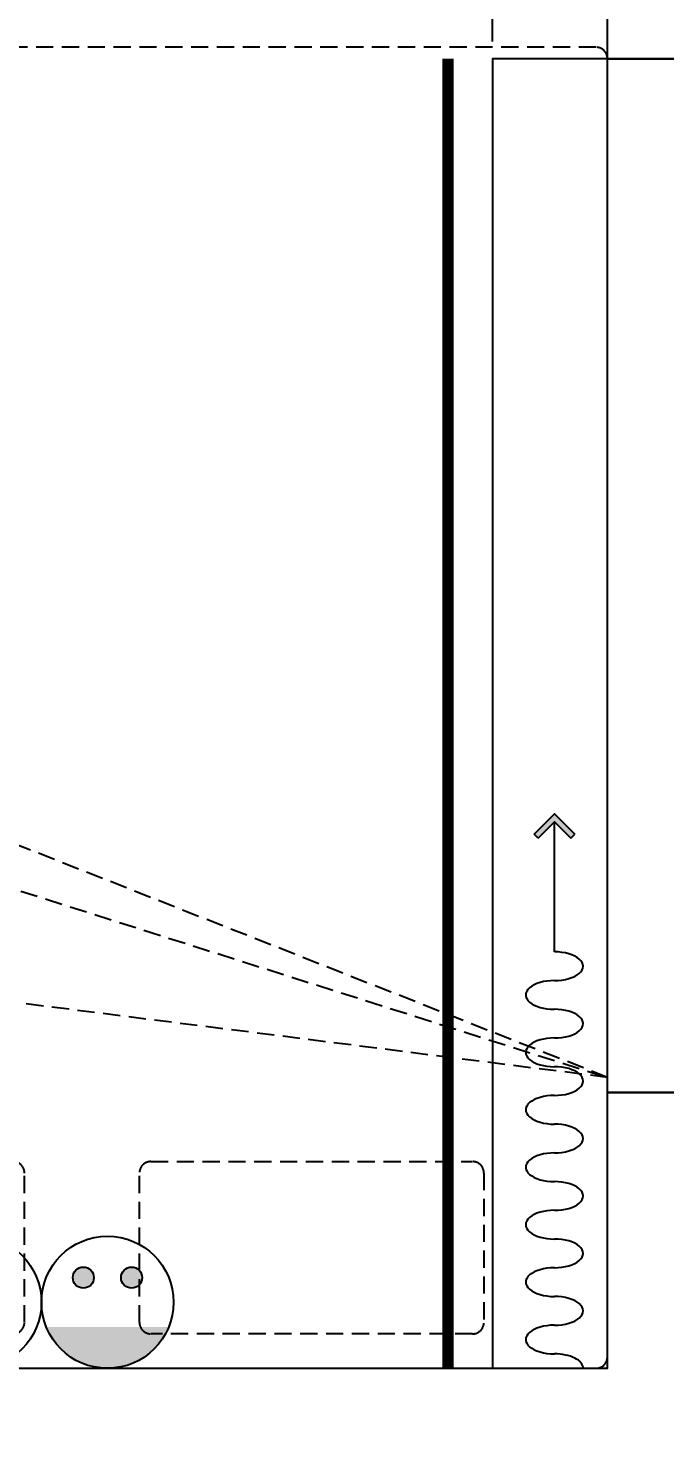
# Model space of a CAD drawing. Header units: millimetres. Extents: x 389217 to 432717, y 56032 to 85056.
# Drawn here: x 423824 to 424933, y 65758 to 68205 of the extents above; entities that cross this region are included whole.
import ezdxf

# ---------------------------------------------------------------- set-up
doc = ezdxf.new("R2010")
doc.units = ezdxf.units.MM
doc.header["$LTSCALE"] = 60
doc.linetypes.add('DASHED', pattern=[0.75, 0.5, -0.25])
doc.linetypes.add('HID', pattern=[2.5, 1.5, -1])
for name, color, linetype in [('01. F-소품', 3, 'Continuous'), ('04-WIN', 4, 'Continuous'), ('07-DIM WAL', 5, 'Continuous'), ('2CONTINUOUS', 2, 'Continuous'), ('3.기호.계단선', 30, 'Continuous'), ('CEIL-LIGHT', 7, 'Continuous'), ('FUR', 8, 'DASHED'), ('설비', 140, 'Continuous')]:
    doc.layers.add(name, color=color, linetype=linetype)
doc.styles.add('HY 울릉도 L', font='')
doc.styles.get('HY 울릉도 L').set_extended_font_data('HY울릉도L')
doc.dimstyles.new('30', dxfattribs={"dimscale": 30, "dimtxt": 2, "dimasz": 1, "dimexe": 1, "dimexo": 1, "dimgap": 1, "dimtad": 1, "dimdec": 0, "dimrnd": 0.05, "dimdsep": 46, "dimlunit": 6, "dimtxsty": 'HY 울릉도 L', "dimblk": 'ARCHTICK', "dimcen": 2.5, "dimdle": 1, "dimclrd": 133, "dimclre": 133, "dimclrt": 30, "dimadec": 0, "dimazin": 0, "dimtfac": 1, "dimtdec": 0, "dimtix": 1, "dimtmove": 2, "dimatfit": 3, "dimldrblk": 'ARCHTICK', "dimfxl": 1, "dimlwd": -1, "dimlwe": -1, "dimarcsym": 0})

# ---------------------------------------------------------------- blocks, each defined once
blk = doc.blocks.new('FFSFDF')
at = {"layer": '01. F-소품'}
blk.add_hatch(color=8, dxfattribs=at).paths.add_polyline_path([(1567672.9, 1746751.1), (1567679.9, 1746744.1), (1567715.3, 1746779.4), (1567679.9, 1746814.8), (1567672.9, 1746807.7), (1567701.2, 1746779.4)])
at = {"layer": '01. F-소품', "color": 8}
for p, q in [((1567672.9, 1746807.7), (1567679.9, 1746814.8)), ((1567474.8, 1746779.4), (1567701.2, 1746779.4)), ((1567672.9, 1746751.1), (1567679.9, 1746744.1))]:
    blk.add_line(p, q, dxfattribs=at)
for points in [[(1567672.9, 1746807.7), (1567701.2, 1746779.4), (1567672.9, 1746751.1)], [(1567679.9, 1746814.8), (1567715.3, 1746779.4), (1567679.9, 1746744.1)]]:
    blk.add_lwpolyline(points, dxfattribs=at)
for centre, start_param, end_param in [((1566799.8, 1746779.4), 1.570796, 4.712389), ((1566899.8, 1746779.4), 1.570796, 4.712389), ((1566999.8, 1746779.4), 1.570796, 4.712389), ((1567099.8, 1746779.4), 1.570796, 4.712389), ((1567199.8, 1746779.4), 1.570796, 4.712389), ((1567299.8, 1746779.4), 1.570796, 4.712389), ((1567399.8, 1746779.4), 1.570796, 4.712389), ((1566749.8, 1746779.4), 6.283185, 7.853982), ((1566849.8, 1746779.4), 4.712389, 7.853982), ((1566949.8, 1746779.4), 4.712389, 7.853982), ((1567049.8, 1746779.4), 4.712389, 7.853982), ((1567149.8, 1746779.4), 4.712389, 7.853982), ((1567249.8, 1746779.4), 4.712389, 7.853982), ((1567349.8, 1746779.4), 4.712389, 7.853982), ((1567449.8, 1746779.4), 4.712389, 7.853982)]:
    blk.add_ellipse(centre, major_axis=(0, -50), ratio=0.5, start_param=start_param, end_param=end_param, dxfattribs=at)
blk = doc.blocks.new('vudauseh')
at = {"layer": '04-WIN'}
blk.add_lwpolyline([(393620.9, 84410), (393420.9, 84410), (393420.9, 86210), (393620.9, 86210)], close=True, dxfattribs=at)
at = {"layer": '2CONTINUOUS'}
for points in [[(394676.9, 86220), (394676.9, 87478), (393620.9, 87478), (393620.9, 86210), (393420.9, 86210), (393420.9, 87478), (389824.9, 87478), (389824.9, 86020), (389594.9, 86020), (389594.9, 87403), (388202.9, 87403)], [(393620.9, 84410), (393620.9, 83730), (389624.9, 83730), (389624.9, 83930), (393420.9, 83930), (393420.9, 84410), (393620.9, 84410)]]:
    blk.add_lwpolyline(points, dxfattribs=at)
blk = doc.blocks.new('F-701-3')
at = {"layer": 'FUR'}
for p, q in [((-915, -506.5), (526, -1074)), ((664, -1008), (-915, -506.5)), ((-915, -506.5), (915, -738)), ((915, -738), (664, -1008)), ((526, -1074), (610, -978))]:
    blk.add_line(p, q, dxfattribs=at)
for points in [[(-895, -2300), (895, -2300, 0.414214), (915, -2280), (915, -20, 0.414214), (895, 0), (-895, 0, 0.414214), (-915, -20), (-915, -2280, 0.414214)], [(-120, -360), (-680, -360, -0.414214), (-700, -340), (-700, -80, -0.414214), (-680, -60), (-120, -60, -0.414214), (-100, -80), (-100, -340, -0.414214)], [(120, -360), (680, -360, 0.414214), (700, -340), (700, -80, 0.414214), (680, -60), (120, -60, 0.414214), (100, -80), (100, -340, 0.414214)]]:
    blk.add_lwpolyline(points, format="xyb", close=True, dxfattribs=at)
blk = doc.blocks.new('cjswjdeh')
blk.add_blockref('vudauseh', (31412, -18058.3))
at = {"layer": 'FUR', "rotation": 179.9999999999999}
blk.add_blockref('F-701-3', (423917.9, 65871.7), dxfattribs=at)
blk = doc.blocks.new('_ArchTick')
at = {"color": 0, "linetype": 'ByBlock', "const_width": 0.15}
blk.add_lwpolyline([(-0.5, -0.5), (0.5, 0.5)], dxfattribs=at)
blk = doc.blocks.new('*D153')
at = {"layer": '07-DIM WAL', "color": 133, "transparency": 16777216}
for p, q in [((424632.9, 68181.7), (424632.9, 68314.2)), ((424832.9, 68181.7), (424832.9, 68314.2)), ((424602.9, 68284.2), (424862.9, 68284.2))]:
    blk.add_line(p, q, dxfattribs=at)
at = {"layer": 'Defpoints', "color": 0, "transparency": 16777216}
for p in [(424832.9, 68284.2), (424632.9, 68151.7), (424832.9, 68151.7)]:
    blk.add_point(p, dxfattribs=at)
at = {"layer": '07-DIM WAL', "color": 133, "transparency": 16777216, "xscale": 30, "yscale": 30, "zscale": 30}
blk.add_blockref('_ArchTick', (424632.9, 68284.2), dxfattribs=at)
at = {"layer": '07-DIM WAL', "color": 133, "transparency": 16777216, "xscale": 30, "yscale": 30, "zscale": 30, "rotation": 180}
blk.add_blockref('_ArchTick', (424832.9, 68284.2), dxfattribs=at)
at = {"layer": '07-DIM WAL', "color": 30, "transparency": 16777216, "insert": (424732.9, 68345.5), "char_height": 60, "attachment_point": 5, "style": 'HY 울릉도 L'}
blk.add_mtext('200', dxfattribs=at)
blk = doc.blocks.new('egoo')
at = {"layer": '설비'}
h = blk.add_hatch(color=140, dxfattribs=at)
edge = h.paths.add_edge_path()
edge.add_arc((1015645.3, 443433.7), 22.3, 0, 360)
h = blk.add_hatch(color=140, dxfattribs=at)
edge = h.paths.add_edge_path()
edge.add_arc((1015747.7, 443433.7), 22.3, 0, 360)
h = blk.add_hatch(color=140, dxfattribs=at)
edge = h.paths.add_edge_path()
edge.add_line((1015826.3, 443329.1), (1015566.6, 443329.1))
edge.add_ellipse((1015696.5, 443381.5), major_axis=(99, 99), ratio=1, start_angle=156.9578, end_angle=293.0422)
at = {"layer": '설비', "color": 140}
for centre, radius in [((1015696.5, 443381.5), 140), ((1015645.3, 443433.7), 22.3), ((1015747.7, 443433.7), 22.3)]:
    blk.add_circle(centre, radius, dxfattribs=at)

msp = doc.modelspace()

# ---------------------------------------------------------------- linework, layer by layer
at = {"layer": '3.기호.계단선', "color": 10, "linetype": 'HID'}
msp.add_lwpolyline([(424555.2, 68151.7, 20, 20, 0), (424555.2, 65871.7, 0, 0, 0)], format="xyseb", dxfattribs=at)
at = {"layer": 'CEIL-LIGHT'}
msp.add_lwpolyline([(424832.9, 68151.7), (424632.9, 68151.7), (424632.9, 65871.7)], dxfattribs=at)
at = {"layer": '설비', "color": 140}
msp.add_circle((423732.4, 65986.7), 115, dxfattribs=at)

# ---------------------------------------------------------------- block references
msp.add_blockref('cjswjdeh', (0, 0))
at = {"color": 0, "rotation": 90.00000000000006}
msp.add_blockref('FFSFDF', (2171520, -1500878), dxfattribs=at)
at = {"layer": '설비', "color": 140, "xscale": 0.8214285869294655, "yscale": 0.8214285869294655, "zscale": 0.8214285869294655}
msp.add_blockref('egoo', (-410359.8, -298219.5), dxfattribs=at)

# ---------------------------------------------------------------- dimensions: what is measured, and where the dimension line sits
at = {"layer": '07-DIM WAL'}
dim = msp.add_linear_dim(base=(424832.9, 68284.2), p1=(424632.9, 68151.7), p2=(424832.9, 68151.7), dimstyle='30', dxfattribs=at)
dim.commit()
dim.dimension.update_dxf_attribs({"geometry": '*D153', "text_midpoint": (424732.9, 68345.5)})

doc.saveas('drawing.dxf')
